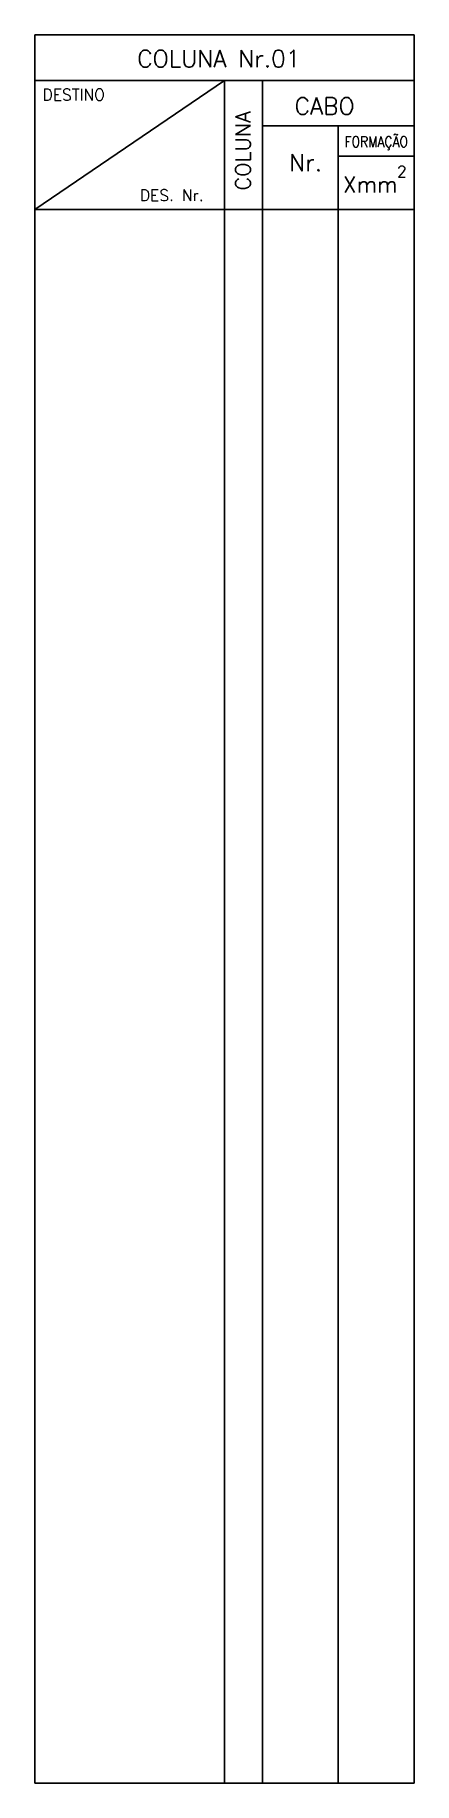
# Model space of a CAD drawing. Extents: x 98 to 148, y 28 to 259.
import ezdxf
from ezdxf.enums import TextEntityAlignment as Align

# ---------------------------------------------------------------- set-up
doc = ezdxf.new("R2010")
doc.units = 0
doc.header["$MEASUREMENT"] = 0
doc.layers.get('0').update_dxf_attribs({"linetype": 'CONTINUOUS'})
doc.styles.add('ROMANS', font='romans')

msp = doc.modelspace()

# ---------------------------------------------------------------- linework, layer by layer
for p, q in [((97.5, 28.07), (97.5, 258.57)), ((97.5, 258.57), (147.5, 258.57)), ((147.5, 258.57), (147.5, 28.07)), ((122.5, 252.57), (97.5, 235.57)), ((97.5, 252.57), (147.5, 252.57)), ((122.5, 28.07), (122.5, 252.57)), ((127.5, 28.07), (127.5, 252.57)), ((127.5, 246.57), (147.5, 246.57)), ((137.5, 28.07), (137.5, 246.57)), ((137.5, 242.57), (147.5, 242.57)), ((97.5, 235.57), (147.5, 235.57)), ((147.5, 28.07), (97.5, 28.07))]:
    msp.add_line(p, q)

# ---------------------------------------------------------------- texts
at = {"style": 'ROMANS'}
for s, height, p in [('COLUNA Nr.01', 2.25, (111, 254.32)), ('DESTINO', 1.5, (98.5, 249.95)), ('CABO', 2.25, (131.75, 248.07)), ('Nr.', 2.25, (131.02, 240.62)), ('Xmm', 2.1, (138.13, 237.82)), ('2', 1.5, (145.25, 239.8)), ('DES. Nr.', 1.5, (111.33, 236.68))]:
    msp.add_text(s, height=height, dxfattribs=at).set_placement(p)
msp.add_text('COLUNA', height=2, rotation=90, dxfattribs=at).set_placement((125.93, 238.07))
at = {"style": 'ROMANS', "width": 0.85}
msp.add_text('FORMAÇÃO', height=1.4, dxfattribs=at).set_placement((142.52, 243.79), align=Align.CENTER)

doc.saveas('drawing.dxf')
